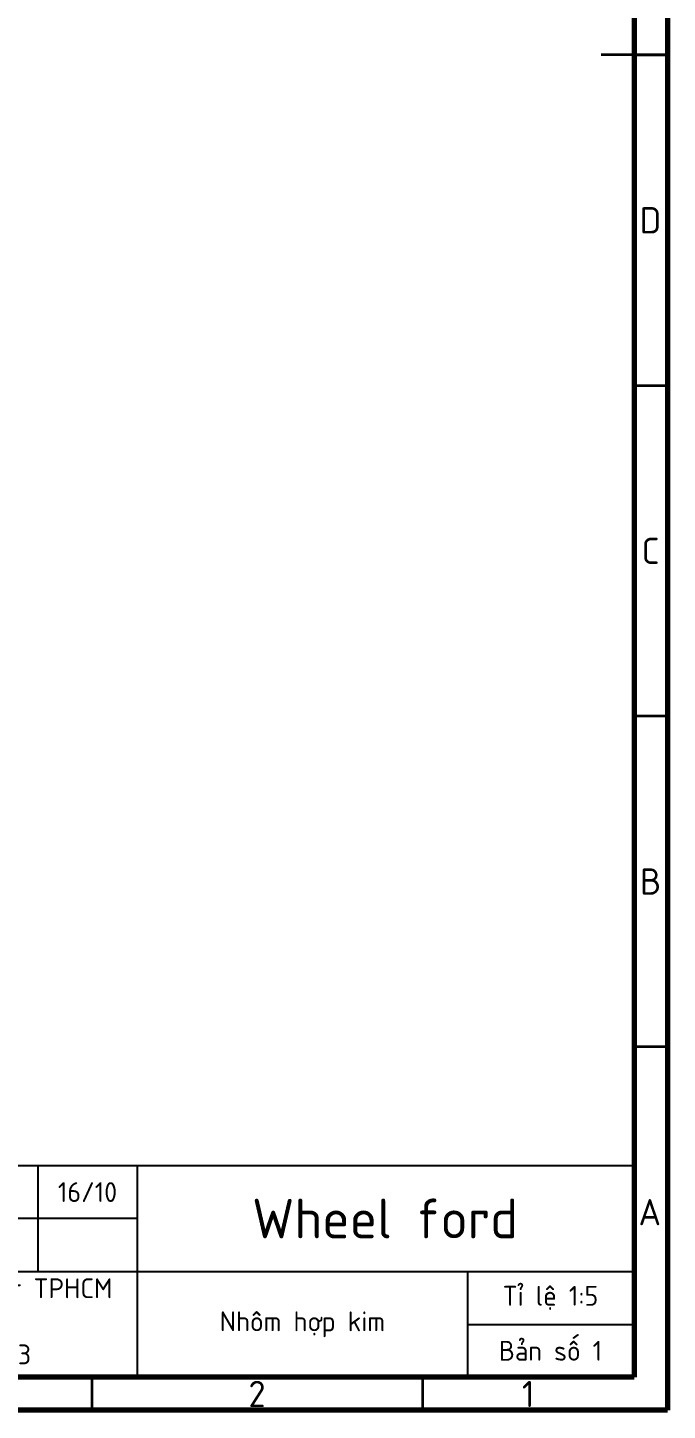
# Model space of a CAD drawing. Header units: inches. Extents: x 975 to 1816, y 133 to 420.
# Drawn here: x 1748.4 to 1816.1, y 132.9 to 279.3 of the extents above; entities that cross this region are included whole.
import ezdxf

# ---------------------------------------------------------------- set-up
doc = ezdxf.new("R2010")
doc.units = ezdxf.units.IN
doc.header["$MEASUREMENT"] = 0
doc.layers.get('0').update_dxf_attribs({"lineweight": 30})
doc.layers.add('FORMAT', color=7, linetype='Continuous')
doc.styles.add('TCVN', font='tcvn+7284-2003r.ttf', dxfattribs={"height": 2.5})

msp = doc.modelspace()

# ---------------------------------------------------------------- linework, layer by layer
at = {"color": 7, "linetype": 'Continuous', "lineweight": 70}
for p, q in [((1816.11, 419.93), (1816.11, 132.93)), ((1812.61, 416.43), (1812.61, 136.43)), ((1812.61, 136.43), (1417.81, 136.43)), ((1816.11, 132.93), (1414.31, 132.93))]:
    msp.add_line(p, q, dxfattribs=at)
at = {"color": 7, "linetype": 'Continuous', "lineweight": 35}
for p, q in [((1816.11, 276.43), (1809.11, 276.43)), ((1812.61, 276.43), (1816.11, 276.43)), ((1812.61, 241.43), (1816.11, 241.43)), ((1812.61, 206.43), (1816.11, 206.43)), ((1812.61, 171.43), (1816.11, 171.43)), ((1755.21, 136.43), (1755.21, 132.93)), ((1790.21, 136.43), (1790.21, 132.93))]:
    msp.add_line(p, q, dxfattribs=at)
at = {"layer": 'FORMAT'}
for p, q in [((1749.49, 158.83), (1749.49, 147.63)), ((1759.99, 158.83), (1759.99, 147.63)), ((1759.99, 158.83), (1812.49, 158.83)), ((1759.99, 153.23), (1714.49, 153.23)), ((1714.49, 147.63), (1812.49, 147.63)), ((1759.99, 147.63), (1759.99, 136.43)), ((1794.99, 136.43), (1794.99, 147.63)), ((1794.99, 142.03), (1812.49, 142.03))]:
    msp.add_line(p, q, dxfattribs=at)
msp.add_lwpolyline([(1714.49, 136.43), (1714.49, 158.83), (1759.99, 158.83)], dxfattribs=at)

# ---------------------------------------------------------------- texts
at = {"color": 7, "linetype": 'Continuous', "lineweight": 0, "char_height": 2.78, "attachment_point": 2, "style": 'TCVN'}
for s, insert in [('D', (1814.32, 260.3)), ('C', (1814.33, 225.3)), ('B', (1814.34, 190.3)), ('A', (1814.25, 155.3)), ('2', (1772.68, 136.05)), ('1', (1801.38, 136.05))]:
    msp.add_mtext(s, dxfattribs=dict(at, insert=insert))
at = {"layer": 'FORMAT', "attachment_point": 5, "style": 'TCVN'}
for s, insert, char_height, width in [('16/10', (1754.74, 156.03), 2.1, 10.5), ('Wheel ford', (1786.24, 153.23), 4.2, 52.5), ('{\\fTCVN 7284|b0|i0|c163|p34;Trường ĐH SP Kỹ Thuật TPHCM\\PKhoa: CNCTM\\PLớp: 24TXLC43SP3}', (1737.24, 142.03), 2.1, 45.5), ('{\\fTCVN 7284|b0|i0|c163|p34;Tỉ lệ 1:}5', (1803.74, 144.83), 2.1, 17.5), ('Nh{\\fTCVN 7284|b0|i0|c163|p34;ôm hợp kim}', (1777.49, 142.03), 2.1, 35), ('{\\fTCVN 7284|b0|i0|c163|p34;Bản số }1', (1803.74, 139.23), 2.1, 17.5)]:
    msp.add_mtext(s, dxfattribs=dict(at, insert=insert, char_height=char_height, width=width))

doc.saveas('drawing.dxf')
